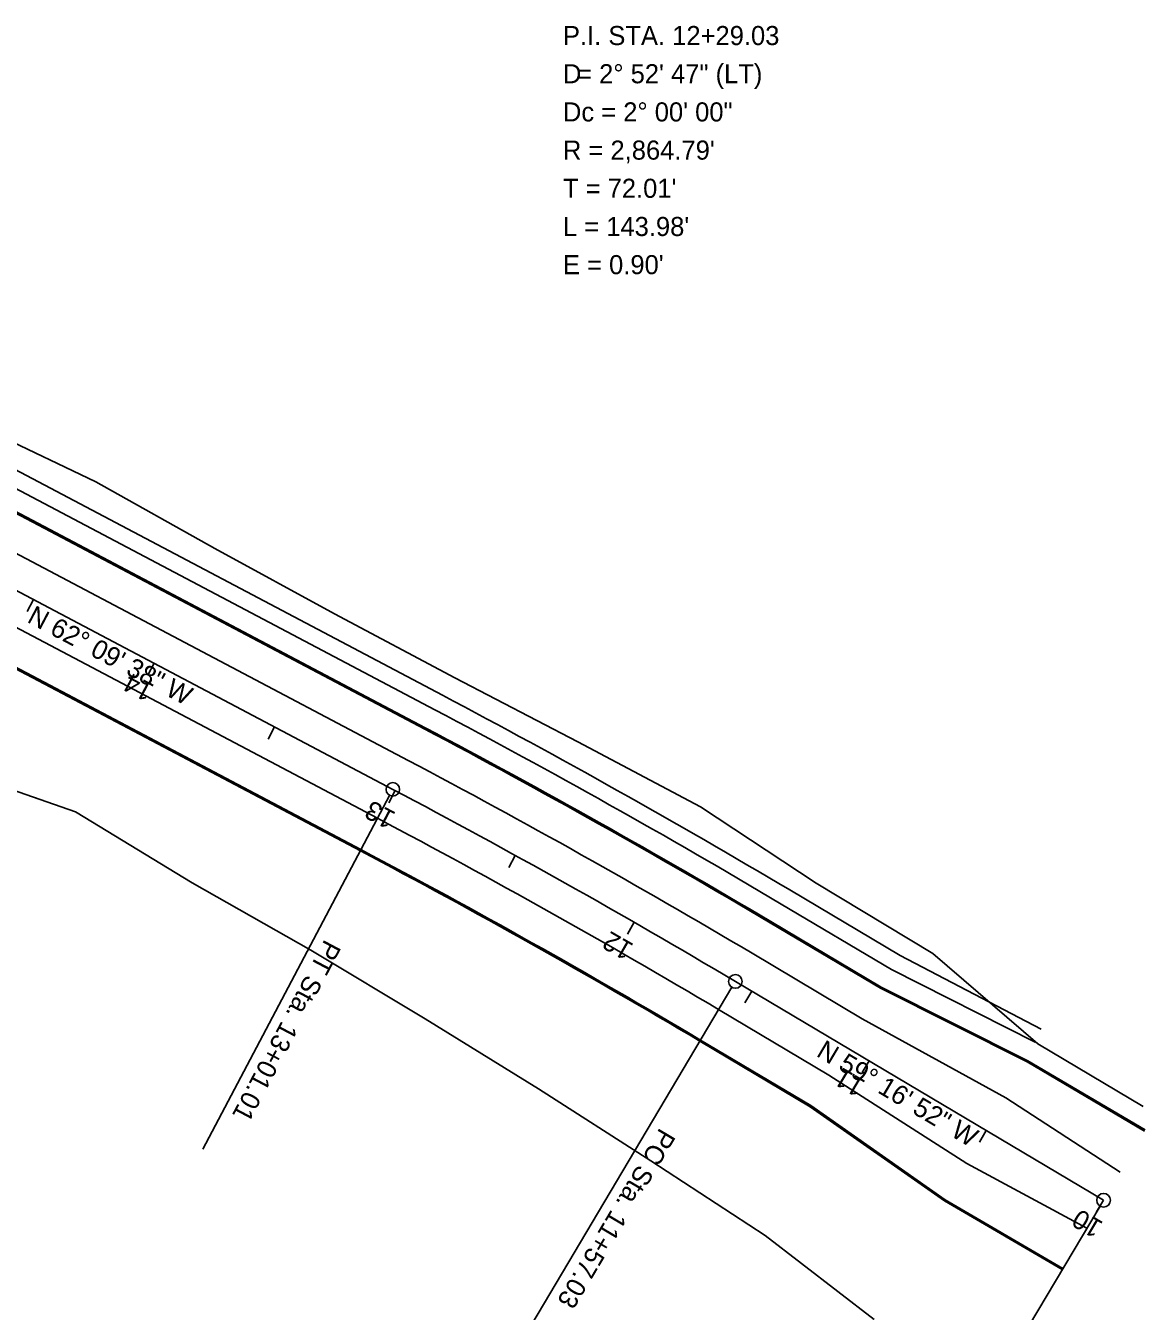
# Model space of a CAD drawing. Extents: x 2189265 to 2197064, y 659983 to 677528.
# Drawn here: x 2193869 to 2194279.5, y 665456.8 to 665928.1 of the extents above; entities that cross this region are included whole.
import ezdxf

# ---------------------------------------------------------------- set-up
doc = ezdxf.new("R2010")
doc.units = 0
for name, color, linetype in [('GE_P_CL_50', 7, 'Continuous'), ('PM_P_CL_Double_Solid', 7, 'Continuous'), ('PM_P_Lane_Line', 7, 'Continuous'), ('PV_P_Curb', 7, 'Continuous'), ('PV_P_EOP', 7, 'Continuous'), ('PV_P_Walk', 7, 'Continuous'), ('RW_P_Const_Limits', 7, 'Continuous')]:
    doc.layers.add(name, color=color, linetype=linetype)

msp = doc.modelspace()

# ---------------------------------------------------------------- linework, layer by layer
at = {"layer": 'GE_P_CL_50'}
for p, q in [((2194003.63, 665648.13), (2193815.43, 665747.52)), ((2193871.88, 665717.71), (2193869.55, 665713.29)), ((2193916.1, 665694.36), (2193913.76, 665689.94)), ((2193960.31, 665671.01), (2193957.98, 665666.59)), ((2194002.46, 665645.92), (2193933.94, 665516.17)), ((2194004.52, 665647.66), (2194002.19, 665643.24)), ((2194048.52, 665623.91), (2194046.11, 665619.53)), ((2194092.1, 665599.4), (2194089.61, 665595.06)), ((2194127.93, 665575.57), (2194052.24, 665448.19)), ((2194264.2, 665497.51), (2194129.21, 665577.72)), ((2194135.25, 665574.13), (2194132.69, 665569.83)), ((2194178.23, 665548.59), (2194175.68, 665544.29)), ((2194221.21, 665523.05), (2194218.66, 665518.75)), ((2194262.92, 665495.36), (2194180.67, 665356.93)), ((2194264.2, 665497.51), (2194261.64, 665493.21))]:
    msp.add_line(p, q, dxfattribs=at)
for centre in [(2194003.63, 665648.13), (2194129.21, 665577.72), (2194264.2, 665497.51)]:
    msp.add_circle(centre, 2.5, dxfattribs=at)
msp.add_arc((2192665.79, 663114.91), 2864.79, 59.28101, 62.16065, dxfattribs=at)
at = {"layer": 'PM_P_CL_Double_Solid'}
for p, q in [((2194003.63, 665648.13), (2193815.43, 665747.52)), ((2194264.2, 665497.51), (2194129.21, 665577.72))]:
    msp.add_line(p, q, dxfattribs=at)
msp.add_arc((2192665.79, 663114.91), 2864.79, 59.28101, 62.16065, dxfattribs=at)
at = {"layer": 'PM_P_Lane_Line'}
for p, q in [((2194009.24, 665658.74), (2193821.03, 665758.13)), ((2193998.03, 665637.52), (2193809.83, 665736.91)), ((2194175.76, 665564.02), (2194135.34, 665588.04)), ((2194163.5, 665543.38), (2194123.08, 665567.41)), ((2194175.76, 665564.02), (2194228.37, 665535.09)), ((2194163.5, 665543.38), (2194214.06, 665511.01)), ((2194270.33, 665507.82), (2194228.37, 665535.09)), ((2194258.07, 665487.19), (2194214.06, 665511.01))]:
    msp.add_line(p, q, dxfattribs=at)
for radius in [2876.79, 2852.79]:
    msp.add_arc((2192665.79, 663114.91), radius, 59.28101, 62.16065, dxfattribs=at)
at = {"layer": 'PV_P_Curb'}
for p, q in [((2194015.54, 665670.68), (2193827.34, 665770.07)), ((2193991.72, 665625.58), (2193803.52, 665724.97)), ((2194182.66, 665575.62), (2194142.23, 665599.64)), ((2194236.41, 665548.61), (2194182.66, 665575.62)), ((2194156.61, 665531.78), (2194116.18, 665555.8)), ((2194279.5, 665523.25), (2194236.41, 665548.61)), ((2194156.61, 665531.78), (2194205.89, 665497.26)), ((2194249.07, 665472.04), (2194205.89, 665497.26))]:
    msp.add_line(p, q, dxfattribs=at)
for radius in [2890.29, 2839.29]:
    msp.add_arc((2192665.79, 663114.91), radius, 59.28101, 62.16065, dxfattribs=at)
at = {"layer": 'PV_P_EOP'}
for p, q in [((2194015.31, 665670.24), (2193827.11, 665769.63)), ((2193991.96, 665626.02), (2193803.76, 665725.42)), ((2194182.42, 665575.18), (2194141.98, 665599.21)), ((2194236.17, 665548.18), (2194182.42, 665575.18)), ((2194156.86, 665532.21), (2194116.44, 665556.23)), ((2194279.24, 665522.82), (2194236.17, 665548.18)), ((2194156.89, 665532.19), (2194206.16, 665497.68)), ((2194249.32, 665472.47), (2194206.16, 665497.68))]:
    msp.add_line(p, q, dxfattribs=at)
for radius in [2889.79, 2839.79]:
    msp.add_arc((2192665.79, 663114.91), radius, 59.28101, 62.16065, dxfattribs=at)
at = {"layer": 'PV_P_Walk'}
for p, q in [((2194021.84, 665682.62), (2193833.64, 665782.01)), ((2194019.04, 665677.31), (2193830.84, 665776.7)), ((2194189.57, 665587.22), (2194149.13, 665611.25)), ((2194186.51, 665582.06), (2194146.06, 665606.09)), ((2194189.57, 665587.22), (2194241.32, 665560.15)), ((2194186.51, 665582.06), (2194239.14, 665555.41))]:
    msp.add_line(p, q, dxfattribs=at)
for radius in [2903.79, 2897.79]:
    msp.add_arc((2192665.79, 663114.91), radius, 59.28101, 62.16065, dxfattribs=at)
at = {"layer": 'RW_P_Const_Limits'}
for p, q in [((2193894.69, 665760.89), (2193849.56, 665782.51)), ((2193938.33, 665736.46), (2193894.69, 665760.89)), ((2193982.22, 665712.5), (2193938.33, 665736.46)), ((2194026.36, 665688.96), (2193982.22, 665712.5)), ((2194071.49, 665665.59), (2194026.36, 665688.96)), ((2194116.38, 665641.69), (2194071.49, 665665.59)), ((2193887.31, 665639.85), (2193839.53, 665656.45)), ((2193930.1, 665613.8), (2193887.31, 665639.85)), ((2194158.78, 665613.74), (2194116.38, 665641.69)), ((2193973.61, 665589.17), (2193930.1, 665613.8)), ((2194201.66, 665588.01), (2194158.78, 665613.74)), ((2194015.47, 665563.94), (2193973.61, 665589.17)), ((2194240.1, 665554.84), (2194201.66, 665588.01)), ((2194057.03, 665538.31), (2194015.47, 665563.94)), ((2194278.77, 665531.81), (2194240.1, 665554.84)), ((2194098.28, 665511.92), (2194057.03, 665538.31)), ((2194140.19, 665484.57), (2194098.28, 665511.92)), ((2194180.07, 665453.81), (2194140.19, 665484.57))]:
    msp.add_line(p, q, dxfattribs=at)

# ---------------------------------------------------------------- texts
at = {"layer": 'GE_P_CL_50'}
for s, p in [('P.I. STA. 12+29.03', (2194066, 665921)), ('D', (2194066, 665907)), ('  = 2%%d 52\' 47" (LT)', (2194066, 665907)), ('Dc = 2%%d 00\' 00"', (2194066, 665893)), ("R = 2,864.79'", (2194066, 665879)), ("T = 72.01'", (2194066, 665865)), ("L = 143.98'", (2194066, 665851)), ("E = 0.90'", (2194066, 665837))]:
    msp.add_text(s, height=7, dxfattribs=at).set_placement(p)
for s, rotation, p in [('N 62%%d 09\' 38" W', 332.1606, (2193869.2, 665709.62)), ('14', 152.1606, (2193916.58, 665686.19)), ('13', 152.1405, (2194005.1, 665639.44)), ('PT Sta. 13+01.01', 242.1606, (2193978.71, 665593.44)), ('12', 150.1405, (2194092.32, 665591.2)), ('N 59%%d 16\' 52" W', 329.281, (2194158.54, 665550.52)), ('11', 149.281, (2194177.33, 665540.99)), ('PC Sta. 11+57.03', 239.281, (2194101.57, 665524.35)), ('10', 149.281, (2194264.44, 665489.23))]:
    msp.add_text(s, height=7, rotation=rotation, dxfattribs=at).set_placement(p)

doc.saveas('drawing.dxf')
